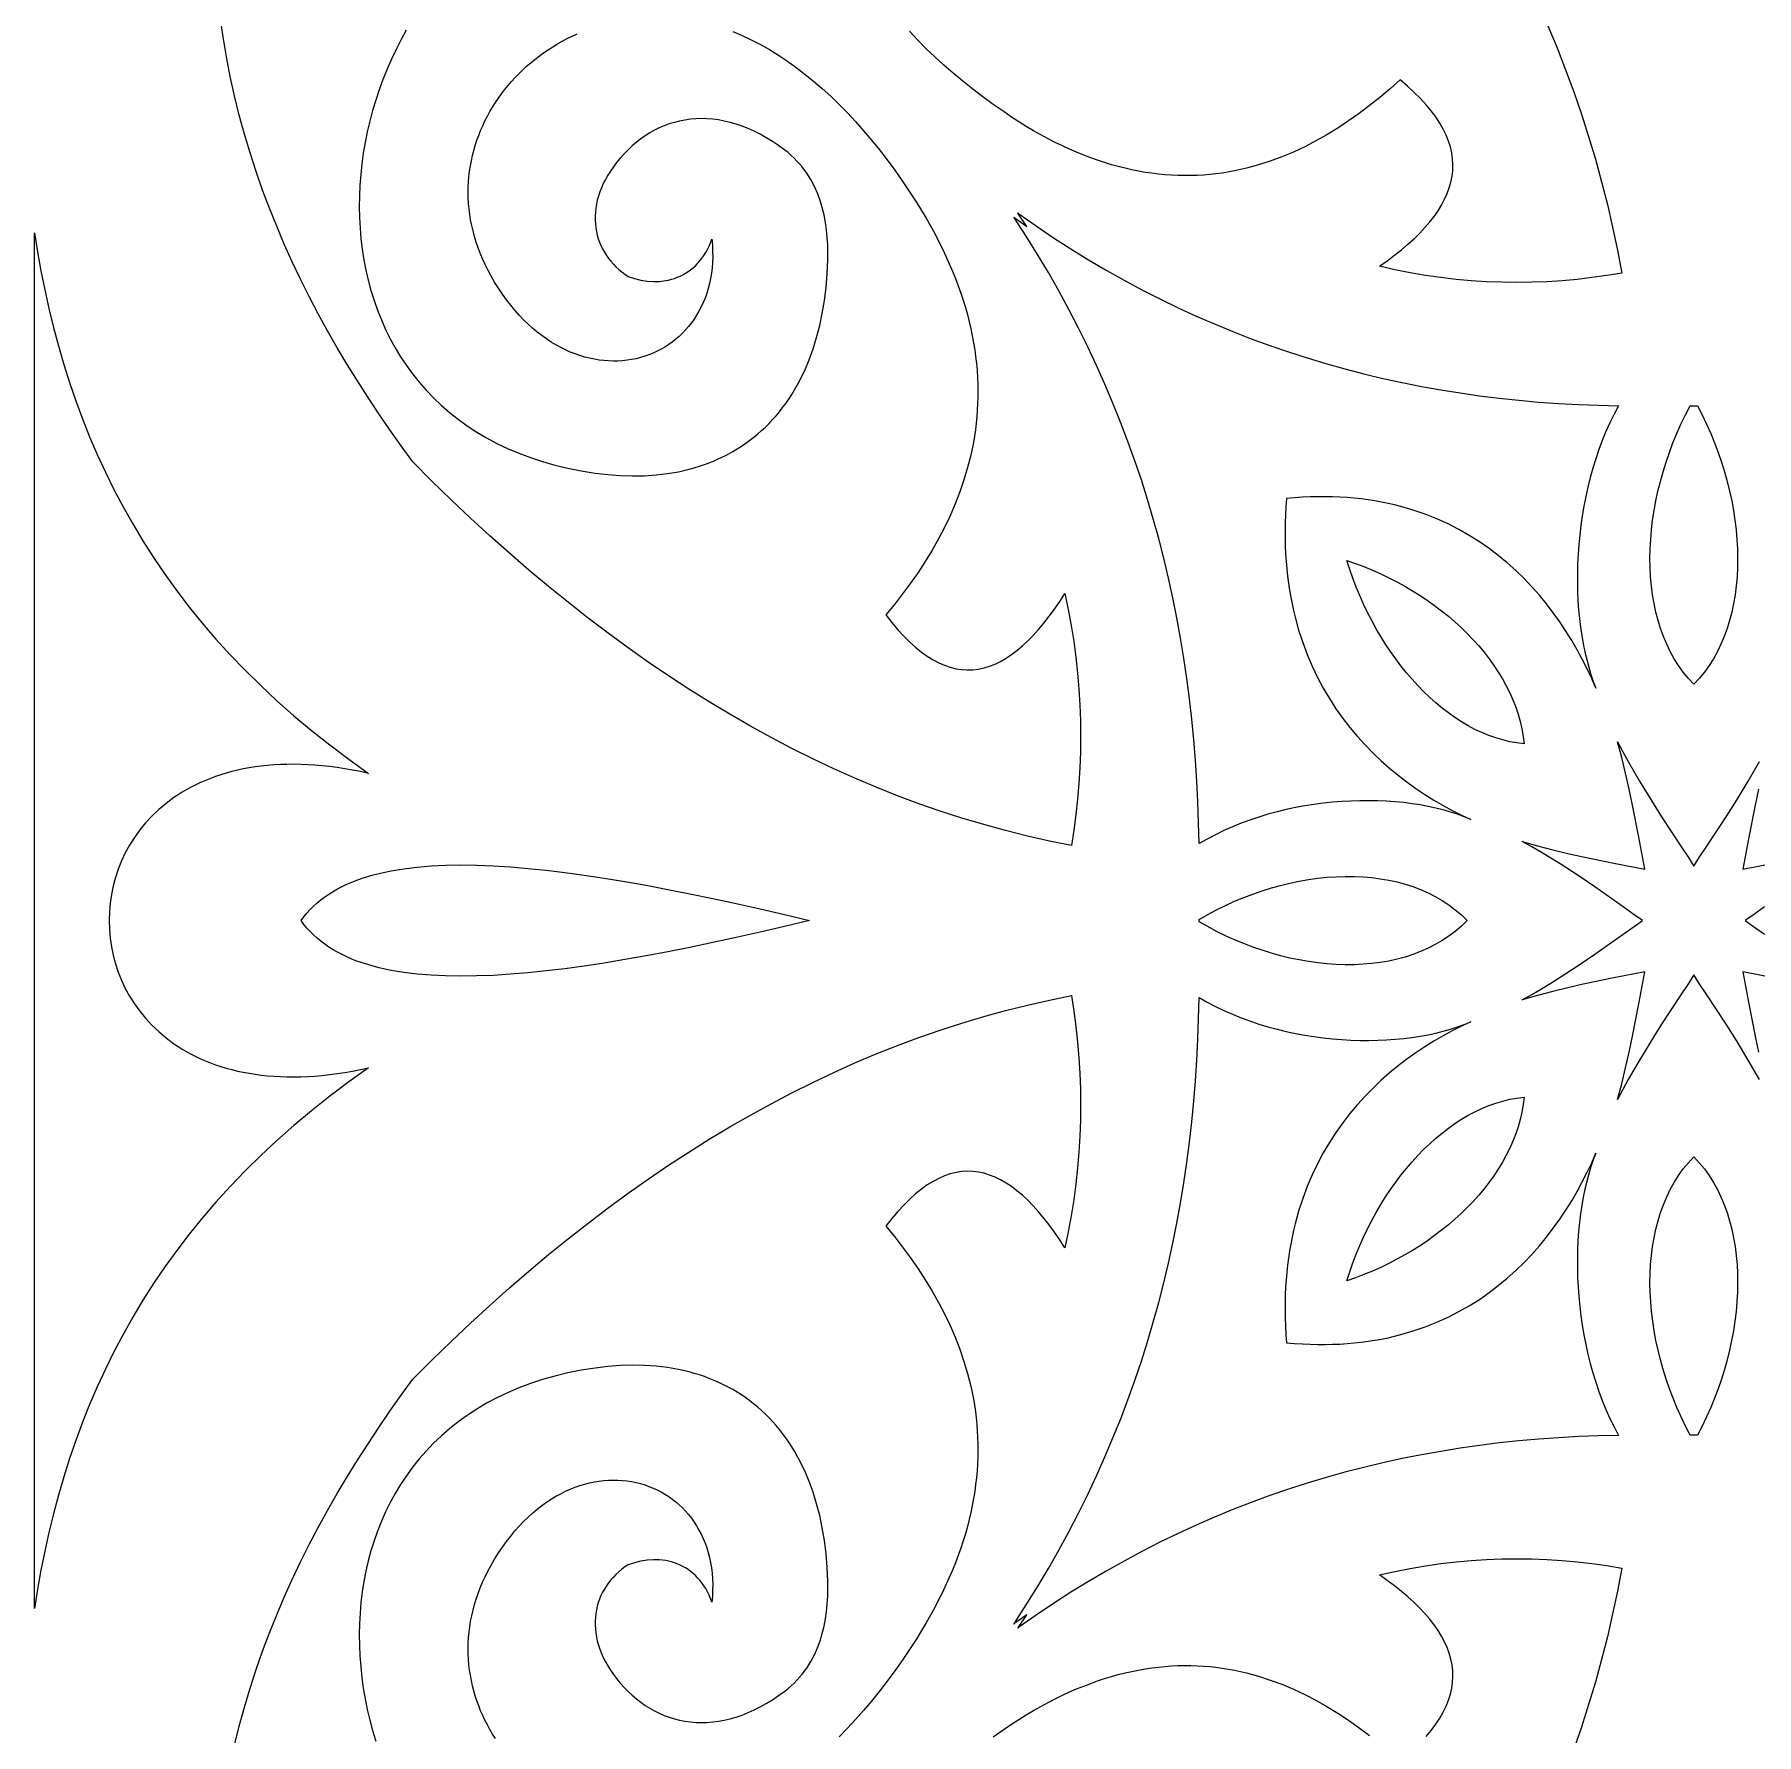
# Model space of a CAD drawing. Extents: x -375 to 375, y -1025 to 1025.
# Drawn here: x -275 to -197.2, y 509.4 to 586.3 of the extents above; entities that cross this region are included whole.
import ezdxf

# ---------------------------------------------------------------- set-up
doc = ezdxf.new("R2010")
doc.units = 0
doc.layers.add('LAYER_1', color=18, linetype='CONTINUOUS')

msp = doc.modelspace()

# ---------------------------------------------------------------- linework, layer by layer
at = {"layer": 'LAYER_1'}
for points in [[(-243.438, 586.385), (-243.02, 586.21), (-242.604, 586.015), (-242.191, 585.802), (-241.781, 585.57), (-241.375, 585.32), (-240.971, 585.053), (-240.571, 584.768), (-240.175, 584.466), (-239.783, 584.147), (-239.395, 583.812), (-239.011, 583.461), (-238.631, 583.095), (-238.257, 582.713), (-237.887, 582.316), (-237.522, 581.905), (-237.162, 581.479), (-236.808, 581.039), (-236.459, 580.586), (-236.116, 580.12), (-235.779, 579.641), (-235.448, 579.15), (-235.123, 578.646), (-234.906, 578.295), (-234.698, 577.947), (-234.5, 577.6), (-234.311, 577.256), (-234.132, 576.913), (-233.962, 576.572), (-233.801, 576.234), (-233.65, 575.897), (-233.507, 575.562), (-233.373, 575.229), (-233.248, 574.899), (-233.132, 574.57), (-233.024, 574.243), (-232.925, 573.918), (-232.834, 573.594), (-232.752, 573.273), (-232.677, 572.954), (-232.611, 572.637), (-232.553, 572.321), (-232.502, 572.008), (-232.459, 571.696), (-232.424, 571.386), (-232.397, 571.078), (-232.377, 570.772), (-232.364, 570.468), (-232.359, 570.166), (-232.36, 569.865), (-232.369, 569.567), (-232.385, 569.27), (-232.407, 568.975), (-232.437, 568.682), (-232.472, 568.391), (-232.564, 567.815), (-232.681, 567.245), (-232.822, 566.683), (-232.987, 566.128), (-233.175, 565.581), (-233.384, 565.04), (-233.616, 564.507), (-233.867, 563.981), (-234.138, 563.461), (-234.428, 562.949), (-234.736, 562.444), (-235.062, 561.946), (-235.403, 561.454), (-235.76, 560.97), (-236.132, 560.492), (-236.518, 560.021), (-236.246, 559.675), (-235.976, 559.356), (-235.707, 559.064), (-235.44, 558.799), (-235.174, 558.559), (-234.909, 558.346), (-234.645, 558.158), (-234.383, 557.995), (-234.122, 557.858), (-233.863, 557.746), (-233.604, 557.658), (-233.347, 557.594), (-233.091, 557.554), (-232.836, 557.538), (-232.582, 557.546), (-232.33, 557.577), (-232.078, 557.63), (-231.828, 557.707), (-231.578, 557.805), (-231.33, 557.926), (-231.083, 558.068), (-230.836, 558.232), (-230.591, 558.418), (-230.347, 558.624), (-230.103, 558.851), (-229.861, 559.098), (-229.619, 559.366), (-229.379, 559.653), (-229.139, 559.96), (-228.9, 560.286), (-228.662, 560.632), (-228.425, 560.996), (-228.273, 560.271), (-228.141, 559.548), (-228.026, 558.826), (-227.931, 558.107), (-227.853, 557.388), (-227.793, 556.672), (-227.751, 555.957), (-227.726, 555.244), (-227.719, 554.532), (-227.728, 553.822), (-227.754, 553.114), (-227.796, 552.407), (-227.854, 551.702), (-227.928, 550.999), (-228.018, 550.298), (-228.123, 549.598), (-229.123, 549.8), (-230.12, 550.025), (-231.111, 550.274), (-232.097, 550.545), (-233.079, 550.838), (-234.056, 551.154), (-235.028, 551.493), (-235.996, 551.854), (-236.959, 552.237), (-237.917, 552.643), (-238.871, 553.07), (-239.821, 553.519), (-240.765, 553.99), (-241.706, 554.483), (-242.642, 554.998), (-243.573, 555.533), (-244.5, 556.091), (-245.423, 556.669), (-246.341, 557.269), (-247.256, 557.889), (-248.165, 558.531), (-249.071, 559.193), (-249.972, 559.876), (-250.869, 560.58), (-251.762, 561.304), (-252.651, 562.048), (-253.536, 562.813), (-254.417, 563.598), (-255.293, 564.403), (-256.166, 565.228), (-257.034, 566.073), (-257.899, 566.937), (-258.421, 567.658), (-258.933, 568.383), (-259.433, 569.115), (-259.921, 569.852), (-260.397, 570.595), (-260.861, 571.344), (-261.311, 572.099), (-261.747, 572.862), (-262.169, 573.631), (-262.577, 574.407), (-262.969, 575.191), (-263.345, 575.982), (-263.706, 576.781), (-264.05, 577.588), (-264.377, 578.403), (-264.687, 579.226), (-264.978, 580.059), (-265.251, 580.9), (-265.506, 581.75), (-265.74, 582.609), (-265.955, 583.478), (-266.15, 584.357), (-266.324, 585.246), (-266.477, 586.145), (-266.607, 587.055)], [(-258.193, 586.456), (-258.431, 586.023), (-258.656, 585.583), (-258.868, 585.136), (-259.065, 584.683), (-259.249, 584.223), (-259.419, 583.759), (-259.574, 583.29), (-259.716, 582.817), (-259.842, 582.34), (-259.955, 581.861), (-260.052, 581.379), (-260.135, 580.895), (-260.202, 580.41), (-260.255, 579.924), (-260.292, 579.438), (-260.313, 578.952), (-260.319, 578.468), (-260.31, 577.985), (-260.284, 577.504), (-260.243, 577.025), (-260.186, 576.55), (-260.112, 576.078), (-260.022, 575.611), (-259.915, 575.148), (-259.792, 574.691), (-259.651, 574.24), (-259.494, 573.796), (-259.32, 573.358), (-259.129, 572.928), (-258.92, 572.507), (-258.694, 572.094), (-258.45, 571.69), (-258.188, 571.297), (-257.909, 570.913), (-257.611, 570.541), (-257.295, 570.18), (-256.961, 569.831), (-256.608, 569.495), (-256.237, 569.172), (-255.847, 568.863), (-255.438, 568.568), (-255.011, 568.289), (-254.564, 568.024), (-254.097, 567.776), (-253.612, 567.544), (-253.106, 567.329), (-252.581, 567.132), (-252.037, 566.953), (-251.472, 566.792), (-250.887, 566.652), (-250.282, 566.531), (-249.656, 566.43), (-249.079, 566.362), (-248.515, 566.32), (-247.964, 566.304), (-247.426, 566.314), (-246.901, 566.35), (-246.391, 566.411), (-245.895, 566.497), (-245.414, 566.607), (-245.179, 566.672), (-244.948, 566.743), (-244.72, 566.819), (-244.497, 566.902), (-244.277, 566.991), (-244.062, 567.086), (-243.85, 567.187), (-243.643, 567.293), (-243.439, 567.406), (-243.24, 567.524), (-243.045, 567.649), (-242.854, 567.779), (-242.667, 567.914), (-242.485, 568.056), (-242.307, 568.203), (-242.133, 568.356), (-241.964, 568.515), (-241.799, 568.679), (-241.639, 568.849), (-241.483, 569.024), (-241.332, 569.205), (-241.186, 569.392), (-241.044, 569.584), (-240.907, 569.781), (-240.775, 569.984), (-240.647, 570.192), (-240.525, 570.405), (-240.407, 570.624), (-240.294, 570.848), (-240.187, 571.077), (-239.986, 571.551), (-239.806, 572.046), (-239.647, 572.562), (-239.508, 573.097), (-239.391, 573.652), (-239.296, 574.227), (-239.223, 574.821), (-239.173, 575.435), (-239.145, 576.067), (-239.14, 576.405), (-239.146, 576.744), (-239.165, 577.085), (-239.198, 577.425), (-239.245, 577.764), (-239.309, 578.1), (-239.391, 578.432), (-239.49, 578.758), (-239.61, 579.078), (-239.749, 579.391), (-239.911, 579.694), (-240.096, 579.987), (-240.304, 580.269), (-240.418, 580.405), (-240.538, 580.537), (-240.665, 580.667), (-240.798, 580.792), (-240.938, 580.914), (-241.086, 581.032), (-241.365, 581.234), (-241.644, 581.42), (-241.922, 581.59), (-242.199, 581.744), (-242.474, 581.882), (-242.747, 582.005), (-243.019, 582.112), (-243.289, 582.204), (-243.557, 582.281), (-243.822, 582.344), (-244.085, 582.392), (-244.345, 582.426), (-244.603, 582.446), (-244.857, 582.452), (-245.108, 582.445), (-245.355, 582.424), (-245.599, 582.39), (-245.839, 582.344), (-246.075, 582.284), (-246.307, 582.213), (-246.534, 582.129), (-246.757, 582.033), (-246.975, 581.925), (-247.188, 581.806), (-247.396, 581.675), (-247.598, 581.534), (-247.795, 581.381), (-247.986, 581.218), (-248.172, 581.045), (-248.351, 580.861), (-248.524, 580.667), (-248.691, 580.463), (-248.834, 580.275), (-248.965, 580.085), (-249.084, 579.896), (-249.192, 579.707), (-249.288, 579.518), (-249.372, 579.329), (-249.445, 579.142), (-249.507, 578.955), (-249.559, 578.77), (-249.599, 578.586), (-249.629, 578.403), (-249.649, 578.222), (-249.659, 578.044), (-249.659, 577.867), (-249.649, 577.693), (-249.629, 577.522), (-249.6, 577.354), (-249.562, 577.188), (-249.515, 577.026), (-249.459, 576.868), (-249.394, 576.713), (-249.321, 576.563), (-249.24, 576.416), (-249.15, 576.274), (-249.053, 576.137), (-248.948, 576.004), (-248.835, 575.877), (-248.715, 575.754), (-248.588, 575.638), (-248.454, 575.526), (-248.313, 575.421), (-248.166, 575.322), (-247.881, 575.227), (-247.595, 575.156), (-247.309, 575.111), (-247.025, 575.092), (-246.745, 575.098), (-246.47, 575.132), (-246.335, 575.159), (-246.202, 575.192), (-246.072, 575.233), (-245.943, 575.28), (-245.817, 575.334), (-245.694, 575.395), (-245.574, 575.463), (-245.457, 575.538), (-245.344, 575.62), (-245.234, 575.71), (-245.128, 575.806), (-245.026, 575.91), (-244.928, 576.021), (-244.835, 576.14), (-244.746, 576.265), (-244.662, 576.398), (-244.583, 576.539), (-244.51, 576.687), (-244.442, 576.843), (-244.379, 577.006), (-244.357, 576.735), (-244.346, 576.469), (-244.345, 576.209), (-244.354, 575.955), (-244.374, 575.707), (-244.403, 575.464), (-244.443, 575.227), (-244.491, 574.997), (-244.549, 574.773), (-244.615, 574.555), (-244.69, 574.344), (-244.773, 574.139), (-244.865, 573.941), (-244.964, 573.75), (-245.071, 573.566), (-245.185, 573.389), (-245.307, 573.219), (-245.435, 573.056), (-245.569, 572.9), (-245.711, 572.753), (-245.858, 572.612), (-246.011, 572.48), (-246.169, 572.355), (-246.333, 572.238), (-246.502, 572.13), (-246.676, 572.029), (-246.854, 571.937), (-247.037, 571.853), (-247.224, 571.777), (-247.415, 571.711), (-247.609, 571.653), (-247.806, 571.603), (-248.007, 571.563), (-248.21, 571.532), (-248.416, 571.51), (-248.625, 571.497), (-248.835, 571.494), (-249.047, 571.5), (-249.261, 571.515), (-249.476, 571.541), (-249.692, 571.576), (-249.909, 571.621), (-250.126, 571.677), (-250.344, 571.742), (-250.562, 571.818), (-250.779, 571.904), (-250.996, 572.001), (-251.213, 572.108), (-251.428, 572.226), (-251.643, 572.355), (-251.855, 572.495), (-252.066, 572.646), (-252.276, 572.808), (-252.483, 572.982), (-252.687, 573.166), (-252.889, 573.363), (-253.088, 573.571), (-253.283, 573.791), (-253.475, 574.022), (-253.664, 574.266), (-253.848, 574.521), (-254.028, 574.789), (-254.204, 575.069), (-254.375, 575.362), (-254.51, 575.613), (-254.634, 575.864), (-254.749, 576.115), (-254.854, 576.367), (-254.949, 576.619), (-255.035, 576.871), (-255.111, 577.122), (-255.178, 577.374), (-255.236, 577.624), (-255.284, 577.875), (-255.324, 578.124), (-255.355, 578.373), (-255.377, 578.62), (-255.39, 578.867), (-255.395, 579.112), (-255.391, 579.356), (-255.38, 579.599), (-255.36, 579.84), (-255.332, 580.079), (-255.296, 580.317), (-255.253, 580.552), (-255.201, 580.785), (-255.143, 581.017), (-255.076, 581.245), (-255.003, 581.472), (-254.922, 581.695), (-254.835, 581.916), (-254.74, 582.134), (-254.639, 582.349), (-254.53, 582.561), (-254.416, 582.77), (-254.294, 582.975), (-254.167, 583.177), (-254.033, 583.375), (-253.893, 583.57), (-253.748, 583.761), (-253.596, 583.947), (-253.438, 584.13), (-253.275, 584.308), (-253.107, 584.482), (-252.933, 584.651), (-252.754, 584.816), (-252.57, 584.976), (-252.38, 585.131), (-252.186, 585.281), (-251.987, 585.426), (-251.784, 585.565), (-251.575, 585.7), (-251.363, 585.828), (-251.146, 585.951), (-250.925, 586.069), (-250.7, 586.18), (-250.471, 586.285)], [(-206.594, 586.651), (-206.183, 585.658), (-205.794, 584.661), (-205.425, 583.659), (-205.078, 582.653), (-204.753, 581.641), (-204.449, 580.625), (-204.167, 579.603), (-203.906, 578.577), (-203.668, 577.546), (-203.451, 576.51), (-203.257, 575.469), (-203.929, 575.359), (-204.604, 575.266), (-205.279, 575.188), (-205.957, 575.128), (-206.636, 575.084), (-207.317, 575.057), (-207.999, 575.047), (-208.683, 575.055), (-209.369, 575.081), (-210.056, 575.125), (-210.745, 575.187), (-211.435, 575.268), (-212.127, 575.368), (-212.821, 575.487), (-213.516, 575.625), (-214.212, 575.783), (-213.862, 576.03), (-213.53, 576.277), (-213.217, 576.526), (-212.922, 576.775), (-212.646, 577.025), (-212.388, 577.277), (-212.151, 577.529), (-211.933, 577.782), (-211.734, 578.036), (-211.556, 578.291), (-211.399, 578.548), (-211.262, 578.805), (-211.146, 579.063), (-211.051, 579.323), (-210.978, 579.583), (-210.926, 579.845), (-210.897, 580.108), (-210.889, 580.371), (-210.905, 580.637), (-210.943, 580.903), (-211.004, 581.171), (-211.088, 581.44), (-211.197, 581.71), (-211.329, 581.981), (-211.485, 582.254), (-211.665, 582.528), (-211.87, 582.804), (-212.101, 583.08), (-212.356, 583.359), (-212.637, 583.638), (-212.943, 583.92), (-213.276, 584.202), (-213.729, 583.801), (-214.188, 583.414), (-214.653, 583.043), (-215.126, 582.687), (-215.605, 582.349), (-216.09, 582.028), (-216.583, 581.727), (-217.082, 581.444), (-217.587, 581.183), (-218.1, 580.942), (-218.62, 580.724), (-219.146, 580.528), (-219.679, 580.357), (-220.219, 580.21), (-220.767, 580.088), (-221.321, 579.993), (-221.601, 579.956), (-221.882, 579.925), (-222.166, 579.902), (-222.451, 579.886), (-222.738, 579.877), (-223.027, 579.875), (-223.317, 579.88), (-223.609, 579.894), (-223.904, 579.915), (-224.199, 579.943), (-224.497, 579.98), (-224.797, 580.024), (-225.098, 580.077), (-225.401, 580.137), (-225.706, 580.206), (-226.013, 580.284), (-226.322, 580.37), (-226.633, 580.464), (-226.945, 580.568), (-227.259, 580.68), (-227.575, 580.801), (-227.894, 580.931), (-228.213, 581.07), (-228.535, 581.218), (-228.859, 581.376), (-229.184, 581.543), (-229.512, 581.72), (-229.841, 581.907), (-230.172, 582.103), (-230.505, 582.309), (-230.84, 582.525), (-231.177, 582.752), (-231.661, 583.089), (-232.134, 583.434), (-232.594, 583.784), (-233.042, 584.141), (-233.478, 584.504), (-233.9, 584.872), (-234.309, 585.247), (-234.705, 585.626), (-235.086, 586.011), (-235.453, 586.401)], [(-197.03, 539.029), (-197.537, 539.905), (-198.048, 540.742), (-198.543, 541.524), (-199.413, 542.853), (-199.751, 543.368), (-199.998, 543.76), (-200.246, 543.368), (-200.584, 542.853), (-201.455, 541.524), (-201.949, 540.742), (-202.459, 539.905), (-202.964, 539.029), (-203.209, 538.582), (-203.447, 538.131), (-203.258, 538.839), (-203.085, 539.552), (-202.923, 540.269), (-202.772, 540.99), (-202.489, 542.441), (-202.219, 543.898), (-203.608, 543.624), (-204.996, 543.333), (-205.689, 543.176), (-206.379, 543.008), (-207.067, 542.827), (-207.752, 542.631), (-207.316, 542.874), (-206.884, 543.126), (-206.457, 543.385), (-206.037, 543.648), (-205.229, 544.175), (-204.476, 544.689), (-203.193, 545.596), (-202.696, 545.95), (-202.316, 546.211), (-202.696, 546.474), (-203.193, 546.829), (-204.476, 547.735), (-205.229, 548.248), (-206.037, 548.773), (-206.457, 549.035), (-206.884, 549.292), (-207.316, 549.544), (-207.752, 549.786), (-207.067, 549.593), (-206.379, 549.414), (-205.689, 549.248), (-204.996, 549.092), (-203.608, 548.803), (-202.219, 548.532), (-202.489, 549.984), (-202.772, 551.433), (-202.923, 552.153), (-203.085, 552.87), (-203.258, 553.582), (-203.447, 554.288), (-203.209, 553.838), (-202.964, 553.392), (-202.459, 552.517), (-201.949, 551.681), (-201.455, 550.9), (-200.584, 549.571), (-200.246, 549.056), (-199.998, 548.662), (-199.751, 549.056), (-199.413, 549.571), (-198.543, 550.9), (-198.048, 551.681), (-197.537, 552.517), (-197.03, 553.392)], [(-197.075, 552.153), (-197.228, 551.433), (-197.514, 549.984), (-197.785, 548.532), (-196.393, 548.803)], [(-196.805, 546.829), (-197.304, 546.474), (-197.686, 546.211), (-197.304, 545.95), (-196.805, 545.596)], [(-196.393, 543.624), (-197.785, 543.898), (-197.514, 542.441), (-197.228, 540.99), (-197.075, 540.269)], [(-265.955, 508.94), (-265.74, 509.81), (-265.506, 510.669), (-265.251, 511.519), (-264.978, 512.36), (-264.687, 513.193), (-264.377, 514.016), (-264.05, 514.831), (-263.706, 515.638), (-263.345, 516.437), (-262.969, 517.228), (-262.577, 518.012), (-262.169, 518.788), (-261.747, 519.557), (-261.311, 520.32), (-260.861, 521.075), (-260.397, 521.824), (-259.921, 522.567), (-259.433, 523.304), (-258.933, 524.036), (-258.421, 524.761), (-257.899, 525.482), (-257.034, 526.346), (-256.166, 527.191), (-255.293, 528.016), (-254.417, 528.821), (-253.536, 529.606), (-252.651, 530.37), (-251.762, 531.115), (-250.869, 531.839), (-249.972, 532.543), (-249.071, 533.226), (-248.165, 533.888), (-247.256, 534.529), (-246.341, 535.15), (-245.423, 535.75), (-244.5, 536.328), (-243.573, 536.885), (-242.642, 537.421), (-241.706, 537.935), (-240.765, 538.428), (-239.821, 538.899), (-238.871, 539.349), (-237.917, 539.776), (-236.959, 540.181), (-235.996, 540.565), (-235.028, 540.926), (-234.056, 541.264), (-233.079, 541.58), (-232.097, 541.874), (-231.111, 542.145), (-230.12, 542.393), (-229.123, 542.618), (-228.123, 542.821), (-228.018, 542.121), (-227.928, 541.419), (-227.854, 540.716), (-227.796, 540.012), (-227.754, 539.305), (-227.728, 538.597), (-227.719, 537.887), (-227.726, 537.175), (-227.751, 536.462), (-227.793, 535.747), (-227.853, 535.031), (-227.931, 534.312), (-228.026, 533.593), (-228.141, 532.871), (-228.273, 532.148), (-228.425, 531.423), (-228.662, 531.787), (-228.9, 532.133), (-229.139, 532.459), (-229.379, 532.766), (-229.619, 533.053), (-229.861, 533.32), (-230.103, 533.568), (-230.347, 533.795), (-230.591, 534.001), (-230.836, 534.186), (-231.083, 534.35), (-231.33, 534.493), (-231.578, 534.613), (-231.828, 534.712), (-232.078, 534.788), (-232.33, 534.842), (-232.582, 534.873), (-232.836, 534.88), (-233.091, 534.864), (-233.347, 534.825), (-233.604, 534.761), (-233.863, 534.673), (-234.122, 534.56), (-234.383, 534.423), (-234.645, 534.261), (-234.909, 534.073), (-235.174, 533.859), (-235.44, 533.62), (-235.707, 533.354), (-235.976, 533.062), (-236.246, 532.743), (-236.518, 532.397), (-236.132, 531.926), (-235.76, 531.449), (-235.403, 530.964), (-235.062, 530.473), (-234.736, 529.974), (-234.428, 529.469), (-234.138, 528.957), (-233.867, 528.438), (-233.616, 527.912), (-233.384, 527.378), (-233.175, 526.838), (-232.987, 526.29), (-232.822, 525.735), (-232.681, 525.173), (-232.564, 524.604), (-232.472, 524.027), (-232.437, 523.736), (-232.407, 523.443), (-232.385, 523.148), (-232.369, 522.852), (-232.36, 522.553), (-232.359, 522.253), (-232.364, 521.95), (-232.377, 521.646), (-232.397, 521.34), (-232.424, 521.033), (-232.459, 520.723), (-232.502, 520.411), (-232.553, 520.098), (-232.611, 519.782), (-232.677, 519.465), (-232.752, 519.145), (-232.834, 518.824), (-232.925, 518.501), (-233.024, 518.176), (-233.132, 517.849), (-233.248, 517.52), (-233.373, 517.189), (-233.507, 516.857), (-233.65, 516.522), (-233.801, 516.185), (-233.962, 515.847), (-234.132, 515.506), (-234.311, 515.163), (-234.5, 514.819), (-234.698, 514.472), (-234.906, 514.124), (-235.123, 513.773), (-235.448, 513.27), (-235.779, 512.778), (-236.116, 512.299), (-236.459, 511.833), (-236.808, 511.38), (-237.162, 510.94), (-237.522, 510.515), (-237.887, 510.103), (-238.257, 509.706), (-238.631, 509.324)], [(-254.167, 509.242), (-254.294, 509.443), (-254.416, 509.649), (-254.53, 509.858), (-254.639, 510.069), (-254.74, 510.285), (-254.835, 510.503), (-254.922, 510.724), (-255.003, 510.947), (-255.076, 511.174), (-255.143, 511.402), (-255.201, 511.633), (-255.253, 511.867), (-255.296, 512.102), (-255.332, 512.34), (-255.36, 512.579), (-255.38, 512.82), (-255.391, 513.063), (-255.395, 513.307), (-255.39, 513.552), (-255.377, 513.799), (-255.355, 514.046), (-255.324, 514.295), (-255.284, 514.544), (-255.236, 514.795), (-255.178, 515.045), (-255.111, 515.297), (-255.035, 515.548), (-254.949, 515.8), (-254.854, 516.052), (-254.749, 516.304), (-254.634, 516.555), (-254.51, 516.807), (-254.375, 517.057), (-254.204, 517.35), (-254.028, 517.63), (-253.848, 517.898), (-253.664, 518.153), (-253.475, 518.397), (-253.283, 518.629), (-253.088, 518.848), (-252.889, 519.056), (-252.687, 519.253), (-252.483, 519.437), (-252.276, 519.611), (-252.066, 519.773), (-251.855, 519.924), (-251.643, 520.064), (-251.428, 520.193), (-251.213, 520.311), (-250.996, 520.418), (-250.779, 520.515), (-250.562, 520.601), (-250.344, 520.677), (-250.126, 520.742), (-249.909, 520.798), (-249.692, 520.843), (-249.476, 520.878), (-249.261, 520.904), (-249.047, 520.919), (-248.835, 520.925), (-248.625, 520.922), (-248.416, 520.909), (-248.21, 520.887), (-248.007, 520.856), (-247.806, 520.816), (-247.609, 520.766), (-247.415, 520.708), (-247.224, 520.642), (-247.037, 520.566), (-246.854, 520.482), (-246.676, 520.39), (-246.502, 520.289), (-246.333, 520.181), (-246.169, 520.064), (-246.011, 519.939), (-245.858, 519.807), (-245.711, 519.666), (-245.569, 519.518), (-245.435, 519.363), (-245.307, 519.2), (-245.185, 519.03), (-245.071, 518.853), (-244.964, 518.669), (-244.865, 518.478), (-244.773, 518.28), (-244.69, 518.075), (-244.615, 517.864), (-244.549, 517.646), (-244.491, 517.422), (-244.443, 517.191), (-244.403, 516.955), (-244.374, 516.712), (-244.354, 516.463), (-244.345, 516.209), (-244.346, 515.949), (-244.357, 515.683), (-244.379, 515.412), (-244.442, 515.575), (-244.51, 515.731), (-244.583, 515.879), (-244.662, 516.02), (-244.746, 516.153), (-244.835, 516.279), (-244.928, 516.397), (-245.026, 516.508), (-245.128, 516.612), (-245.234, 516.709), (-245.344, 516.798), (-245.457, 516.88), (-245.574, 516.955), (-245.694, 517.023), (-245.817, 517.085), (-245.943, 517.139), (-246.072, 517.186), (-246.202, 517.226), (-246.335, 517.26), (-246.47, 517.287), (-246.745, 517.32), (-247.025, 517.327), (-247.309, 517.307), (-247.595, 517.262), (-247.881, 517.192), (-248.166, 517.096), (-248.313, 516.997), (-248.454, 516.892), (-248.588, 516.781), (-248.715, 516.664), (-248.835, 516.542), (-248.948, 516.414), (-249.053, 516.282), (-249.15, 516.144), (-249.24, 516.002), (-249.321, 515.856), (-249.394, 515.705), (-249.459, 515.55), (-249.515, 515.392), (-249.562, 515.23), (-249.6, 515.065), (-249.629, 514.897), (-249.649, 514.725), (-249.659, 514.551), (-249.659, 514.375), (-249.649, 514.196), (-249.629, 514.016), (-249.599, 513.833), (-249.559, 513.649), (-249.507, 513.464), (-249.445, 513.277), (-249.372, 513.089), (-249.288, 512.901), (-249.192, 512.712), (-249.084, 512.523), (-248.965, 512.333), (-248.834, 512.144), (-248.691, 511.955), (-248.524, 511.751), (-248.351, 511.558), (-248.172, 511.374), (-247.986, 511.2), (-247.795, 511.037), (-247.598, 510.885), (-247.396, 510.743), (-247.188, 510.612), (-246.975, 510.493), (-246.757, 510.386), (-246.534, 510.29), (-246.307, 510.206), (-246.075, 510.134), (-245.839, 510.075), (-245.599, 510.028), (-245.355, 509.994), (-245.108, 509.974), (-244.857, 509.966), (-244.603, 509.973), (-244.345, 509.993), (-244.085, 510.027), (-243.822, 510.075), (-243.557, 510.137), (-243.289, 510.215), (-243.019, 510.307), (-242.747, 510.414), (-242.474, 510.536), (-242.199, 510.674), (-241.922, 510.828), (-241.644, 510.998), (-241.365, 511.184), (-241.086, 511.387), (-240.938, 511.504), (-240.798, 511.626), (-240.665, 511.752), (-240.538, 511.881), (-240.418, 512.014), (-240.304, 512.15), (-240.096, 512.432), (-239.911, 512.725), (-239.749, 513.028), (-239.61, 513.34), (-239.49, 513.66), (-239.391, 513.987), (-239.309, 514.319), (-239.245, 514.655), (-239.198, 514.993), (-239.165, 515.334), (-239.146, 515.674), (-239.14, 516.014), (-239.145, 516.351), (-239.173, 516.983), (-239.223, 517.597), (-239.296, 518.191), (-239.391, 518.766), (-239.508, 519.321), (-239.647, 519.857), (-239.806, 520.372), (-239.986, 520.867), (-240.187, 521.341), (-240.294, 521.57), (-240.407, 521.795), (-240.525, 522.013), (-240.647, 522.227), (-240.775, 522.435), (-240.907, 522.638), (-241.044, 522.835), (-241.186, 523.027), (-241.332, 523.213), (-241.483, 523.394), (-241.639, 523.57), (-241.799, 523.739), (-241.964, 523.904), (-242.133, 524.062), (-242.307, 524.215), (-242.485, 524.363), (-242.667, 524.504), (-242.854, 524.64), (-243.045, 524.77), (-243.24, 524.894), (-243.439, 525.013), (-243.643, 525.125), (-243.85, 525.232), (-244.062, 525.333), (-244.277, 525.428), (-244.497, 525.516), (-244.72, 525.599), (-244.948, 525.676), (-245.179, 525.747), (-245.414, 525.811), (-245.895, 525.922), (-246.391, 526.008), (-246.901, 526.069), (-247.426, 526.104), (-247.964, 526.114), (-248.515, 526.098), (-249.079, 526.056), (-249.656, 525.988), (-250.282, 525.888), (-250.887, 525.767), (-251.472, 525.626), (-252.037, 525.466), (-252.581, 525.287), (-253.106, 525.09), (-253.612, 524.875), (-254.097, 524.643), (-254.564, 524.395), (-255.011, 524.13), (-255.438, 523.85), (-255.847, 523.555), (-256.237, 523.246), (-256.608, 522.923), (-256.961, 522.587), (-257.295, 522.239), (-257.611, 521.878), (-257.909, 521.506), (-258.188, 521.122), (-258.45, 520.729), (-258.694, 520.325), (-258.92, 519.912), (-259.129, 519.49), (-259.32, 519.061), (-259.494, 518.623), (-259.651, 518.179), (-259.792, 517.727), (-259.915, 517.27), (-260.022, 516.808), (-260.112, 516.341), (-260.186, 515.869), (-260.243, 515.394), (-260.284, 514.915), (-260.31, 514.434), (-260.319, 513.951), (-260.313, 513.466), (-260.292, 512.981), (-260.255, 512.495), (-260.202, 512.009), (-260.135, 511.524), (-260.052, 511.04), (-259.955, 510.558), (-259.842, 510.079), (-259.716, 509.602), (-259.574, 509.129)], [(-212.101, 509.338), (-211.87, 509.615), (-211.665, 509.89), (-211.485, 510.164), (-211.329, 510.437), (-211.197, 510.709), (-211.088, 510.979), (-211.004, 511.248), (-210.943, 511.516), (-210.905, 511.782), (-210.889, 512.047), (-210.897, 512.311), (-210.926, 512.574), (-210.978, 512.836), (-211.051, 513.096), (-211.146, 513.356), (-211.262, 513.614), (-211.399, 513.871), (-211.556, 514.128), (-211.734, 514.383), (-211.933, 514.637), (-212.151, 514.89), (-212.388, 515.142), (-212.646, 515.394), (-212.922, 515.644), (-213.217, 515.893), (-213.53, 516.142), (-213.862, 516.39), (-214.212, 516.636), (-213.516, 516.794), (-212.821, 516.932), (-212.127, 517.051), (-211.435, 517.15), (-210.745, 517.231), (-210.056, 517.293), (-209.369, 517.337), (-208.683, 517.363), (-207.999, 517.371), (-207.317, 517.362), (-206.636, 517.335), (-205.957, 517.291), (-205.279, 517.23), (-204.604, 517.153), (-203.929, 517.06), (-203.257, 516.951), (-203.451, 515.909), (-203.668, 514.873), (-203.906, 513.842), (-204.167, 512.816), (-204.449, 511.794), (-204.753, 510.778), (-205.078, 509.766), (-205.425, 508.76)], [(-231.661, 509.329), (-231.177, 509.667), (-230.84, 509.893), (-230.505, 510.109), (-230.172, 510.315), (-229.841, 510.512), (-229.512, 510.698), (-229.184, 510.875), (-228.859, 511.042), (-228.535, 511.2), (-228.213, 511.348), (-227.894, 511.488), (-227.575, 511.618), (-227.259, 511.739), (-226.945, 511.851), (-226.633, 511.954), (-226.322, 512.049), (-226.013, 512.135), (-225.706, 512.212), (-225.401, 512.281), (-225.098, 512.342), (-224.797, 512.394), (-224.497, 512.439), (-224.199, 512.475), (-223.904, 512.504), (-223.609, 512.525), (-223.317, 512.538), (-223.027, 512.544), (-222.738, 512.542), (-222.451, 512.533), (-222.166, 512.517), (-221.882, 512.493), (-221.601, 512.463), (-221.321, 512.425), (-220.767, 512.33), (-220.219, 512.209), (-219.679, 512.062), (-219.146, 511.89), (-218.62, 511.695), (-218.1, 511.477), (-217.587, 511.236), (-217.082, 510.974), (-216.583, 510.692), (-216.09, 510.39), (-215.605, 510.07), (-215.126, 509.731), (-214.653, 509.376)]]:
    msp.add_lwpolyline(points, dxfattribs=at)
for points in [[(-230.511, 578.147), (-229.729, 577.6), (-228.942, 577.072), (-228.151, 576.563), (-227.355, 576.074), (-226.555, 575.604), (-225.751, 575.152), (-224.942, 574.719), (-224.129, 574.305), (-223.312, 573.909), (-222.491, 573.531), (-221.665, 573.171), (-220.835, 572.829), (-220.001, 572.504), (-219.163, 572.197), (-218.321, 571.908), (-217.475, 571.635), (-216.625, 571.38), (-215.771, 571.141), (-214.913, 570.919), (-214.05, 570.714), (-213.184, 570.525), (-212.314, 570.352), (-211.44, 570.195), (-210.563, 570.054), (-209.681, 569.929), (-208.796, 569.819), (-207.907, 569.724), (-207.014, 569.645), (-206.117, 569.58), (-205.217, 569.531), (-204.313, 569.496), (-203.405, 569.476), (-203.607, 569.095), (-203.796, 568.706), (-203.974, 568.309), (-204.139, 567.904), (-204.292, 567.494), (-204.433, 567.078), (-204.563, 566.657), (-204.682, 566.231), (-204.788, 565.803), (-204.884, 565.371), (-204.969, 564.938), (-205.042, 564.504), (-205.105, 564.069), (-205.157, 563.634), (-205.199, 563.201), (-205.23, 562.769), (-205.251, 562.34), (-205.262, 561.914), (-205.263, 561.493), (-205.254, 561.076), (-205.235, 560.664), (-205.206, 560.259), (-205.169, 559.861), (-205.122, 559.471), (-205.065, 559.089), (-205, 558.717), (-204.926, 558.354), (-204.843, 558.002), (-204.751, 557.662), (-204.651, 557.334), (-204.543, 557.019), (-204.426, 556.718), (-204.617, 557.152), (-204.821, 557.586), (-205.04, 558.018), (-205.273, 558.448), (-205.52, 558.874), (-205.782, 559.295), (-206.059, 559.711), (-206.352, 560.12), (-206.659, 560.521), (-206.982, 560.913), (-207.321, 561.296), (-207.675, 561.667), (-208.046, 562.028), (-208.433, 562.375), (-208.836, 562.708), (-209.256, 563.027), (-209.693, 563.33), (-210.147, 563.616), (-210.619, 563.884), (-211.107, 564.133), (-211.614, 564.363), (-212.138, 564.571), (-212.68, 564.758), (-213.241, 564.921), (-213.528, 564.994), (-213.82, 565.061), (-214.116, 565.122), (-214.417, 565.176), (-214.723, 565.223), (-215.034, 565.265), (-215.349, 565.299), (-215.669, 565.326), (-215.994, 565.347), (-216.324, 565.36), (-216.659, 565.366), (-216.998, 565.365), (-217.342, 565.356), (-217.692, 565.34), (-218.046, 565.316), (-218.405, 565.284), (-218.434, 564.911), (-218.454, 564.542), (-218.468, 564.18), (-218.474, 563.822), (-218.473, 563.469), (-218.464, 563.121), (-218.449, 562.779), (-218.427, 562.441), (-218.399, 562.109), (-218.364, 561.781), (-218.322, 561.459), (-218.274, 561.141), (-218.22, 560.829), (-218.16, 560.521), (-218.094, 560.218), (-218.022, 559.92), (-217.861, 559.338), (-217.678, 558.775), (-217.475, 558.231), (-217.251, 557.706), (-217.008, 557.198), (-216.748, 556.71), (-216.47, 556.239), (-216.176, 555.786), (-215.867, 555.35), (-215.544, 554.932), (-215.208, 554.531), (-214.86, 554.147), (-214.5, 553.779), (-214.131, 553.429), (-213.752, 553.094), (-213.364, 552.776), (-212.969, 552.473), (-212.568, 552.186), (-212.162, 551.915), (-211.751, 551.659), (-211.336, 551.418), (-210.919, 551.192), (-210.501, 550.981), (-210.082, 550.784), (-210.373, 550.904), (-210.677, 551.014), (-210.994, 551.117), (-211.322, 551.21), (-211.661, 551.294), (-212.011, 551.37), (-212.37, 551.436), (-212.738, 551.492), (-213.114, 551.539), (-213.498, 551.577), (-213.888, 551.604), (-214.285, 551.622), (-214.686, 551.629), (-215.093, 551.627), (-215.503, 551.614), (-215.916, 551.591), (-216.331, 551.557), (-216.749, 551.512), (-217.167, 551.457), (-217.585, 551.39), (-218.003, 551.313), (-218.42, 551.224), (-218.835, 551.124), (-219.247, 551.012), (-219.655, 550.889), (-220.06, 550.753), (-220.46, 550.606), (-220.854, 550.447), (-221.242, 550.276), (-221.624, 550.092), (-221.997, 549.896), (-222.362, 549.688), (-222.381, 550.634), (-222.413, 551.577), (-222.46, 552.516), (-222.521, 553.451), (-222.597, 554.382), (-222.687, 555.309), (-222.792, 556.232), (-222.912, 557.152), (-223.047, 558.067), (-223.198, 558.978), (-223.364, 559.885), (-223.545, 560.789), (-223.742, 561.688), (-223.955, 562.583), (-224.185, 563.473), (-224.43, 564.36), (-224.692, 565.242), (-224.97, 566.121), (-225.265, 566.994), (-225.577, 567.864), (-225.906, 568.729), (-226.253, 569.59), (-226.616, 570.447), (-226.998, 571.299), (-227.396, 572.146), (-227.813, 572.99), (-228.248, 573.828), (-228.701, 574.663), (-229.172, 575.492), (-229.662, 576.317), (-230.17, 577.138), (-230.698, 577.954), (-230.74, 577.997), (-230.715, 577.978), (-230.733, 578.004), (-230.691, 577.962), (-230.151, 577.577), (-230.52, 578.139), (-230.561, 578.183), (-230.536, 578.164), (-230.552, 578.191)], [(-274.861, 576.431), (-274.706, 575.571), (-274.535, 574.715), (-274.346, 573.865), (-274.14, 573.02), (-273.916, 572.181), (-273.674, 571.348), (-273.412, 570.521), (-273.13, 569.7), (-272.828, 568.885), (-272.505, 568.077), (-272.16, 567.275), (-271.794, 566.48), (-271.405, 565.692), (-270.993, 564.911), (-270.557, 564.137), (-270.097, 563.371), (-269.612, 562.612), (-269.101, 561.86), (-268.565, 561.117), (-268.002, 560.381), (-267.412, 559.654), (-266.795, 558.935), (-266.149, 558.224), (-265.474, 557.523), (-264.771, 556.829), (-264.037, 556.145), (-263.273, 555.47), (-262.478, 554.804), (-261.651, 554.147), (-260.792, 553.5), (-259.901, 552.863), (-260.265, 552.941), (-260.622, 553.01), (-260.974, 553.071), (-261.321, 553.123), (-261.661, 553.168), (-261.996, 553.204), (-262.325, 553.233), (-262.649, 553.253), (-262.966, 553.266), (-263.278, 553.272), (-263.585, 553.27), (-263.885, 553.261), (-264.18, 553.245), (-264.469, 553.222), (-264.753, 553.192), (-265.03, 553.155), (-265.302, 553.112), (-265.568, 553.062), (-265.829, 553.006), (-266.083, 552.944), (-266.332, 552.876), (-266.576, 552.803), (-266.813, 552.723), (-267.045, 552.638), (-267.271, 552.547), (-267.492, 552.451), (-267.706, 552.35), (-267.915, 552.244), (-268.118, 552.133), (-268.316, 552.017), (-268.508, 551.896), (-268.694, 551.771), (-269.049, 551.508), (-269.381, 551.229), (-269.69, 550.934), (-269.976, 550.626), (-270.239, 550.304), (-270.48, 549.97), (-270.697, 549.625), (-270.892, 549.27), (-271.063, 548.907), (-271.212, 548.536), (-271.338, 548.158), (-271.441, 547.775), (-271.521, 547.388), (-271.579, 546.997), (-271.613, 546.604), (-271.624, 546.21), (-271.624, 546.21), (-271.624, 546.208), (-271.613, 545.815), (-271.579, 545.422), (-271.521, 545.031), (-271.441, 544.643), (-271.338, 544.26), (-271.212, 543.883), (-271.063, 543.512), (-270.892, 543.148), (-270.697, 542.794), (-270.48, 542.449), (-270.239, 542.115), (-269.976, 541.793), (-269.69, 541.484), (-269.381, 541.19), (-269.049, 540.91), (-268.694, 540.647), (-268.508, 540.522), (-268.316, 540.402), (-268.118, 540.286), (-267.915, 540.175), (-267.706, 540.068), (-267.492, 539.967), (-267.271, 539.871), (-267.045, 539.781), (-266.813, 539.696), (-266.576, 539.616), (-266.332, 539.542), (-266.083, 539.474), (-265.829, 539.412), (-265.568, 539.356), (-265.302, 539.307), (-265.03, 539.263), (-264.753, 539.227), (-264.469, 539.197), (-264.18, 539.174), (-263.885, 539.158), (-263.585, 539.148), (-263.278, 539.147), (-262.966, 539.152), (-262.649, 539.165), (-262.325, 539.186), (-261.996, 539.214), (-261.661, 539.251), (-261.321, 539.295), (-260.974, 539.347), (-260.622, 539.408), (-260.265, 539.478), (-259.901, 539.556), (-260.792, 538.918), (-261.651, 538.271), (-262.478, 537.615), (-263.273, 536.949), (-264.037, 536.273), (-264.771, 535.589), (-265.474, 534.896), (-266.149, 534.194), (-266.795, 533.484), (-267.412, 532.765), (-268.002, 532.038), (-268.565, 531.302), (-269.101, 530.559), (-269.612, 529.808), (-270.097, 529.049), (-270.557, 528.283), (-270.993, 527.509), (-271.405, 526.728), (-271.794, 525.94), (-272.161, 525.145), (-272.505, 524.343), (-272.828, 523.535), (-273.13, 522.72), (-273.412, 521.899), (-273.674, 521.072), (-273.916, 520.239), (-274.14, 519.4), (-274.346, 518.556), (-274.535, 517.706), (-274.706, 516.85), (-274.861, 515.989), (-275, 515.124), (-275, 577.297)], [(-199.621, 569.059), (-199.42, 568.642), (-199.233, 568.22), (-199.058, 567.794), (-198.897, 567.364), (-198.748, 566.931), (-198.613, 566.495), (-198.491, 566.058), (-198.383, 565.62), (-198.289, 565.181), (-198.208, 564.743), (-198.142, 564.306), (-198.09, 563.871), (-198.052, 563.439), (-198.029, 563.01), (-198.02, 562.584), (-198.027, 562.164), (-198.048, 561.749), (-198.084, 561.339), (-198.135, 560.937), (-198.202, 560.542), (-198.285, 560.155), (-198.383, 559.777), (-198.497, 559.409), (-198.627, 559.051), (-198.773, 558.703), (-198.936, 558.368), (-199.115, 558.045), (-199.31, 557.735), (-199.523, 557.438), (-199.752, 557.156), (-199.998, 556.89), (-200.245, 557.156), (-200.475, 557.438), (-200.688, 557.735), (-200.884, 558.045), (-201.063, 558.368), (-201.226, 558.703), (-201.373, 559.051), (-201.503, 559.409), (-201.617, 559.777), (-201.716, 560.155), (-201.799, 560.542), (-201.866, 560.937), (-201.918, 561.339), (-201.954, 561.749), (-201.975, 562.164), (-201.982, 562.584), (-201.973, 563.01), (-201.95, 563.439), (-201.912, 563.871), (-201.86, 564.306), (-201.794, 564.743), (-201.713, 565.181), (-201.619, 565.62), (-201.511, 566.058), (-201.389, 566.495), (-201.253, 566.931), (-201.105, 567.364), (-200.943, 567.794), (-200.768, 568.22), (-200.58, 568.642), (-200.379, 569.059), (-200.166, 569.47), (-199.833, 569.47)], [(-215.293, 562.35), (-214.908, 562.205), (-214.527, 562.049), (-214.153, 561.883), (-213.784, 561.706), (-213.421, 561.52), (-213.065, 561.324), (-212.716, 561.118), (-212.375, 560.904), (-212.042, 560.681), (-211.717, 560.45), (-211.401, 560.211), (-211.095, 559.964), (-210.799, 559.71), (-210.513, 559.448), (-210.238, 559.18), (-209.974, 558.905), (-209.721, 558.623), (-209.481, 558.336), (-209.254, 558.043), (-209.039, 557.745), (-208.838, 557.442), (-208.651, 557.134), (-208.478, 556.821), (-208.32, 556.505), (-208.177, 556.184), (-208.051, 555.86), (-207.94, 555.533), (-207.846, 555.202), (-207.769, 554.869), (-207.709, 554.534), (-207.668, 554.196), (-207.993, 554.236), (-208.316, 554.294), (-208.637, 554.371), (-208.955, 554.466), (-209.271, 554.578), (-209.584, 554.707), (-209.893, 554.853), (-210.198, 555.015), (-210.5, 555.192), (-210.797, 555.385), (-211.09, 555.592), (-211.378, 555.813), (-211.661, 556.048), (-211.939, 556.297), (-212.211, 556.558), (-212.477, 556.831), (-212.736, 557.116), (-212.99, 557.412), (-213.236, 557.719), (-213.475, 558.037), (-213.707, 558.364), (-213.931, 558.701), (-214.147, 559.047), (-214.354, 559.401), (-214.553, 559.764), (-214.744, 560.134), (-214.925, 560.511), (-215.096, 560.894), (-215.258, 561.284), (-215.41, 561.679), (-215.551, 562.079), (-215.682, 562.485)], [(-255.013, 548.713), (-254.27, 548.684), (-253.499, 548.637), (-252.701, 548.57), (-251.876, 548.486), (-251.025, 548.383), (-250.147, 548.264), (-249.243, 548.127), (-248.313, 547.974), (-247.357, 547.805), (-246.376, 547.621), (-245.371, 547.421), (-244.34, 547.207), (-243.285, 546.978), (-242.205, 546.736), (-241.102, 546.48), (-239.974, 546.211), (-239.973, 546.211), (-239.974, 546.21), (-239.974, 546.21), (-239.976, 546.21), (-239.974, 546.208), (-239.974, 546.208), (-239.973, 546.208), (-239.974, 546.208), (-241.102, 545.939), (-242.205, 545.683), (-243.285, 545.441), (-244.34, 545.212), (-245.371, 544.998), (-246.376, 544.798), (-247.357, 544.614), (-248.313, 544.445), (-249.243, 544.292), (-250.147, 544.155), (-251.025, 544.035), (-251.876, 543.933), (-252.701, 543.849), (-253.499, 543.782), (-254.27, 543.734), (-255.013, 543.706), (-255.729, 543.697), (-256.416, 543.708), (-257.076, 543.739), (-257.706, 543.791), (-258.308, 543.865), (-258.881, 543.96), (-259.156, 544.016), (-259.424, 544.078), (-259.685, 544.145), (-259.938, 544.218), (-260.184, 544.297), (-260.422, 544.381), (-260.653, 544.472), (-260.876, 544.568), (-261.091, 544.67), (-261.299, 544.779), (-261.499, 544.893), (-261.691, 545.014), (-261.876, 545.141), (-262.053, 545.274), (-262.222, 545.413), (-262.383, 545.559), (-262.537, 545.712), (-262.682, 545.87), (-262.82, 546.036), (-262.949, 546.208), (-262.95, 546.208), (-262.949, 546.208), (-262.95, 546.21), (-262.949, 546.21), (-262.95, 546.211), (-262.949, 546.211), (-262.82, 546.383), (-262.682, 546.549), (-262.537, 546.707), (-262.383, 546.86), (-262.222, 547.005), (-262.053, 547.145), (-261.876, 547.278), (-261.691, 547.405), (-261.499, 547.526), (-261.299, 547.64), (-261.091, 547.749), (-260.876, 547.851), (-260.653, 547.947), (-260.422, 548.038), (-260.184, 548.122), (-259.938, 548.201), (-259.685, 548.274), (-259.424, 548.341), (-259.156, 548.403), (-258.881, 548.459), (-258.308, 548.554), (-257.706, 548.628), (-257.076, 548.68), (-256.416, 548.711), (-255.729, 548.722)], [(-215.354, 548.205), (-214.953, 548.187), (-214.559, 548.154), (-214.171, 548.104), (-213.789, 548.039), (-213.415, 547.957), (-213.05, 547.859), (-212.693, 547.744), (-212.346, 547.613), (-212.01, 547.465), (-211.684, 547.299), (-211.37, 547.117), (-211.069, 546.917), (-210.78, 546.7), (-210.505, 546.465), (-210.244, 546.212), (-210.505, 545.959), (-210.78, 545.724), (-211.069, 545.506), (-211.37, 545.306), (-211.684, 545.123), (-212.01, 544.958), (-212.346, 544.81), (-212.693, 544.678), (-213.05, 544.563), (-213.415, 544.465), (-213.789, 544.383), (-214.171, 544.318), (-214.559, 544.268), (-214.953, 544.235), (-215.354, 544.217), (-215.759, 544.214), (-216.168, 544.227), (-216.581, 544.256), (-216.996, 544.299), (-217.414, 544.357), (-217.834, 544.43), (-218.254, 544.518), (-218.675, 544.62), (-219.095, 544.736), (-219.514, 544.867), (-219.931, 545.011), (-220.345, 545.169), (-220.757, 545.341), (-221.164, 545.526), (-221.568, 545.724), (-221.965, 545.936), (-222.357, 546.16), (-222.357, 546.262), (-221.965, 546.487), (-221.568, 546.698), (-221.164, 546.896), (-220.757, 547.081), (-220.345, 547.253), (-219.931, 547.411), (-219.514, 547.555), (-219.095, 547.686), (-218.675, 547.802), (-218.254, 547.904), (-217.834, 547.991), (-217.414, 548.064), (-216.996, 548.123), (-216.581, 548.166), (-216.168, 548.194), (-215.759, 548.207)], [(-221.997, 542.529), (-221.623, 542.333), (-221.242, 542.149), (-220.854, 541.978), (-220.46, 541.819), (-220.06, 541.672), (-219.655, 541.536), (-219.247, 541.413), (-218.834, 541.301), (-218.42, 541.201), (-218.003, 541.112), (-217.585, 541.034), (-217.167, 540.968), (-216.749, 540.912), (-216.331, 540.868), (-215.916, 540.834), (-215.503, 540.81), (-215.093, 540.797), (-214.686, 540.795), (-214.285, 540.802), (-213.888, 540.82), (-213.498, 540.848), (-213.114, 540.885), (-212.738, 540.932), (-212.37, 540.988), (-212.011, 541.054), (-211.661, 541.129), (-211.322, 541.214), (-210.994, 541.307), (-210.677, 541.409), (-210.373, 541.52), (-210.082, 541.639), (-210.501, 541.442), (-210.919, 541.231), (-211.336, 541.005), (-211.751, 540.764), (-212.162, 540.508), (-212.568, 540.236), (-212.969, 539.949), (-213.364, 539.647), (-213.752, 539.328), (-214.131, 538.993), (-214.5, 538.642), (-214.86, 538.275), (-215.208, 537.891), (-215.544, 537.489), (-215.867, 537.071), (-216.176, 536.635), (-216.47, 536.182), (-216.748, 535.711), (-217.008, 535.222), (-217.251, 534.715), (-217.475, 534.189), (-217.678, 533.645), (-217.861, 533.082), (-218.022, 532.5), (-218.094, 532.202), (-218.16, 531.899), (-218.22, 531.591), (-218.274, 531.279), (-218.322, 530.961), (-218.364, 530.638), (-218.399, 530.311), (-218.427, 529.978), (-218.449, 529.641), (-218.464, 529.298), (-218.473, 528.95), (-218.474, 528.598), (-218.468, 528.24), (-218.454, 527.877), (-218.434, 527.509), (-218.405, 527.135), (-218.046, 527.103), (-217.692, 527.079), (-217.342, 527.063), (-216.998, 527.054), (-216.659, 527.053), (-216.324, 527.06), (-215.994, 527.073), (-215.669, 527.094), (-215.349, 527.121), (-215.034, 527.156), (-214.723, 527.197), (-214.417, 527.245), (-214.116, 527.299), (-213.82, 527.36), (-213.528, 527.427), (-213.241, 527.5), (-212.68, 527.663), (-212.138, 527.85), (-211.614, 528.059), (-211.107, 528.288), (-210.619, 528.538), (-210.147, 528.806), (-209.693, 529.092), (-209.256, 529.395), (-208.836, 529.714), (-208.433, 530.047), (-208.046, 530.395), (-207.675, 530.755), (-207.321, 531.127), (-206.982, 531.509), (-206.659, 531.901), (-206.352, 532.303), (-206.059, 532.711), (-205.782, 533.127), (-205.52, 533.548), (-205.273, 533.974), (-205.04, 534.403), (-204.821, 534.835), (-204.617, 535.269), (-204.426, 535.703), (-204.543, 535.402), (-204.651, 535.087), (-204.751, 534.759), (-204.843, 534.419), (-204.926, 534.068), (-205, 533.705), (-205.066, 533.333), (-205.122, 532.951), (-205.169, 532.561), (-205.207, 532.163), (-205.235, 531.758), (-205.254, 531.347), (-205.263, 530.93), (-205.262, 530.508), (-205.251, 530.082), (-205.23, 529.653), (-205.199, 529.222), (-205.157, 528.788), (-205.105, 528.354), (-205.042, 527.919), (-204.968, 527.484), (-204.884, 527.051), (-204.788, 526.619), (-204.681, 526.191), (-204.562, 525.765), (-204.432, 525.344), (-204.291, 524.927), (-204.137, 524.516), (-203.972, 524.112), (-203.795, 523.715), (-203.605, 523.325), (-203.403, 522.944), (-204.311, 522.924), (-205.215, 522.889), (-206.115, 522.839), (-207.012, 522.775), (-207.905, 522.695), (-208.794, 522.601), (-209.68, 522.491), (-210.561, 522.365), (-211.439, 522.224), (-212.313, 522.067), (-213.183, 521.894), (-214.049, 521.705), (-214.911, 521.499), (-215.77, 521.277), (-216.624, 521.039), (-217.474, 520.783), (-218.32, 520.511), (-219.162, 520.221), (-220.001, 519.914), (-220.834, 519.59), (-221.664, 519.248), (-222.49, 518.888), (-223.311, 518.51), (-224.128, 518.114), (-224.941, 517.699), (-225.75, 517.266), (-226.554, 516.815), (-227.355, 516.344), (-228.15, 515.855), (-228.942, 515.347), (-229.728, 514.819), (-230.511, 514.271), (-230.552, 514.228), (-230.536, 514.254), (-230.561, 514.236), (-230.52, 514.279), (-230.151, 514.841), (-230.691, 514.457), (-230.733, 514.415), (-230.715, 514.439), (-230.74, 514.421), (-230.698, 514.465), (-230.17, 515.281), (-229.662, 516.102), (-229.172, 516.927), (-228.7, 517.757), (-228.247, 518.591), (-227.813, 519.43), (-227.396, 520.273), (-226.997, 521.121), (-226.615, 521.974), (-226.252, 522.83), (-225.905, 523.691), (-225.576, 524.557), (-225.264, 525.427), (-224.969, 526.301), (-224.691, 527.179), (-224.429, 528.062), (-224.183, 528.948), (-223.954, 529.839), (-223.741, 530.735), (-223.544, 531.634), (-223.363, 532.537), (-223.197, 533.445), (-223.046, 534.356), (-222.911, 535.272), (-222.791, 536.191), (-222.686, 537.115), (-222.596, 538.042), (-222.521, 538.974), (-222.46, 539.909), (-222.413, 540.848), (-222.38, 541.791), (-222.362, 542.737)], [(-207.709, 537.894), (-207.769, 537.558), (-207.846, 537.224), (-207.94, 536.894), (-208.051, 536.566), (-208.177, 536.242), (-208.32, 535.921), (-208.478, 535.604), (-208.651, 535.291), (-208.838, 534.983), (-209.039, 534.679), (-209.254, 534.381), (-209.481, 534.088), (-209.721, 533.801), (-209.974, 533.519), (-210.238, 533.244), (-210.513, 532.975), (-210.799, 532.714), (-211.095, 532.459), (-211.401, 532.212), (-211.717, 531.973), (-212.042, 531.741), (-212.375, 531.518), (-212.716, 531.304), (-213.065, 531.098), (-213.421, 530.902), (-213.784, 530.715), (-214.153, 530.538), (-214.527, 530.372), (-214.908, 530.215), (-215.293, 530.07), (-215.682, 529.935), (-215.551, 530.34), (-215.41, 530.741), (-215.258, 531.136), (-215.096, 531.526), (-214.925, 531.909), (-214.744, 532.286), (-214.553, 532.656), (-214.354, 533.019), (-214.147, 533.373), (-213.931, 533.719), (-213.707, 534.056), (-213.475, 534.384), (-213.236, 534.702), (-212.99, 535.009), (-212.736, 535.306), (-212.477, 535.591), (-212.211, 535.865), (-211.939, 536.126), (-211.661, 536.374), (-211.378, 536.61), (-211.09, 536.831), (-210.797, 537.039), (-210.5, 537.232), (-210.198, 537.409), (-209.893, 537.572), (-209.584, 537.718), (-209.271, 537.847), (-208.955, 537.96), (-208.637, 538.055), (-208.316, 538.133), (-207.993, 538.192), (-207.668, 538.232)], [(-199.752, 535.267), (-199.522, 534.985), (-199.31, 534.688), (-199.114, 534.378), (-198.935, 534.055), (-198.773, 533.719), (-198.626, 533.371), (-198.496, 533.013), (-198.382, 532.644), (-198.284, 532.266), (-198.202, 531.879), (-198.135, 531.484), (-198.083, 531.081), (-198.047, 530.672), (-198.026, 530.256), (-198.02, 529.836), (-198.029, 529.41), (-198.052, 528.981), (-198.09, 528.548), (-198.143, 528.113), (-198.209, 527.676), (-198.29, 527.238), (-198.384, 526.8), (-198.493, 526.361), (-198.615, 525.924), (-198.75, 525.489), (-198.899, 525.055), (-199.061, 524.625), (-199.236, 524.199), (-199.423, 523.777), (-199.624, 523.36), (-199.837, 522.949), (-200.16, 522.949), (-200.374, 523.36), (-200.575, 523.777), (-200.764, 524.199), (-200.939, 524.625), (-201.101, 525.055), (-201.251, 525.489), (-201.386, 525.924), (-201.509, 526.361), (-201.617, 526.8), (-201.712, 527.238), (-201.793, 527.676), (-201.859, 528.113), (-201.912, 528.548), (-201.95, 528.981), (-201.973, 529.41), (-201.982, 529.836), (-201.976, 530.256), (-201.955, 530.672), (-201.918, 531.081), (-201.867, 531.484), (-201.799, 531.879), (-201.717, 532.266), (-201.618, 532.644), (-201.504, 533.013), (-201.373, 533.371), (-201.227, 533.719), (-201.064, 534.055), (-200.884, 534.378), (-200.688, 534.688), (-200.475, 534.985), (-200.245, 535.267), (-199.998, 535.535)]]:
    msp.add_lwpolyline(points, close=True, dxfattribs=at)

doc.saveas('drawing.dxf')
